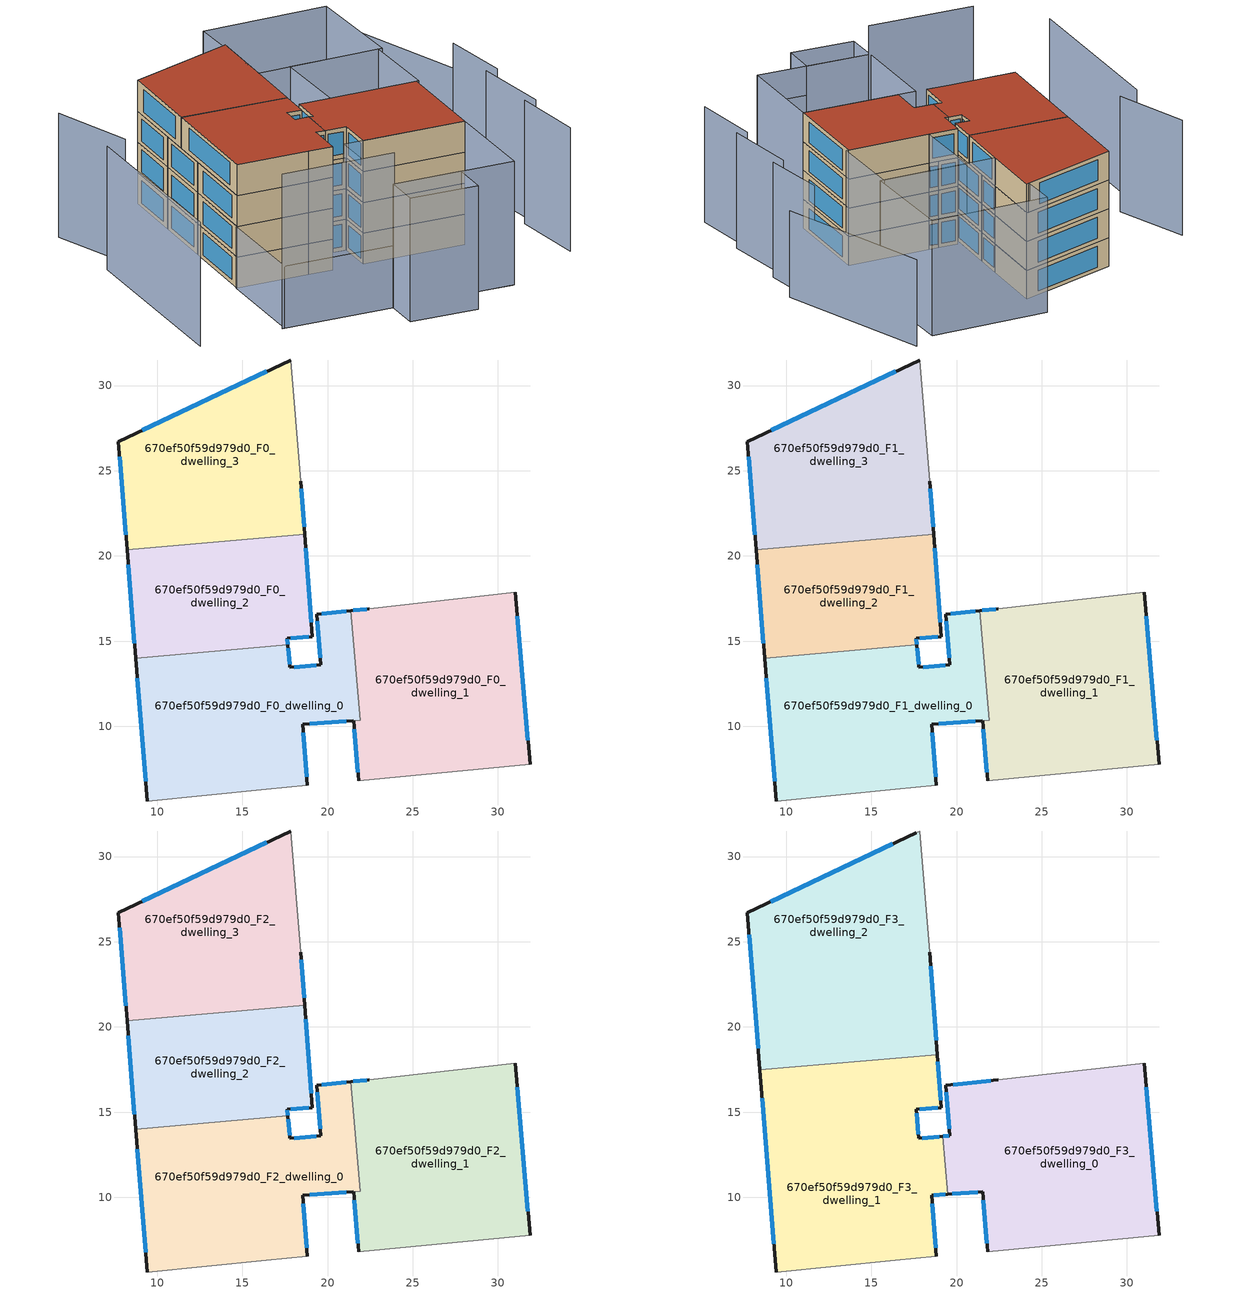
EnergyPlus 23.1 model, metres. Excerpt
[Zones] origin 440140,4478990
670ef50f59d979d0_F0_dwelling_0
 floor ground (EU_floor_Construction): 21.37,16.79 21.93,10.36 18.55,10.11 18.82,6.55 16.41,6.32 9.41,5.62 8.74,14 17.68,14.78 17.78,13.46 19.59,13.62 19.38,16.58 z0
 wall outside (EU_wall_Construction): 18.82,6.55 18.55,10.11 21.52,10.33 / 8.74,14 9.41,5.62 / 21.37,16.79 19.38,16.58 19.59,13.62 17.78,13.46 17.68,14.78 z0:3
 wall adiabatic (EU_wall_Construction): 9.41,5.62 16.41,6.32 18.82,6.55 z0:3
 wall to 670ef50f59d979d0_F0_dwelling_2 (EU_wall_Construction): 17.68,14.78 8.74,14 z0:3
 wall to 670ef50f59d979d0_F0_dwelling_1 (EU_wall_Construction): 21.52,10.33 21.93,10.36 21.37,16.79 z0:3
 window (EU_Window_Construction): 18.96,10.14 21.11,10.3 / 18.79,7.04 18.59,9.62 / 8.84,12.84 9.32,6.79 / 17.77,13.64 17.69,14.6 / 19.34,13.6 18.04,13.48 / 19.41,16.17 19.56,14.03 / 21.09,16.76 19.65,16.61 z0.42:2.58
670ef50f59d979d0_F0_dwelling_1
 floor ground (EU_floor_Construction): 31.01,17.87 31.88,7.79 21.82,6.82 21.53,10.33 21.93,10.36 21.37,16.79 22.44,16.9 z0
 wall outside (EU_wall_Construction): 22.44,16.9 21.37,16.79 / 31.88,7.79 31.01,17.87 / 21.53,10.33 21.82,6.82 z0:3
 wall adiabatic (EU_wall_Construction): 31.01,17.87 22.44,16.9 / 21.82,6.82 31.88,7.79 z0:3
 window (EU_Window_Construction): 22.29,16.88 21.52,16.8 / 31.76,9.18 31.13,16.47 / 21.57,9.85 21.78,7.31 z0.42:2.58
670ef50f59d979d0_F0_dwelling_2
 floor ground (EU_floor_Construction): 18.66,21.28 19.11,15.27 17.65,15.17 17.68,14.78 8.74,14 8.24,20.37 z0
 wall outside (EU_wall_Construction): 8.24,20.37 8.74,14 / 17.68,14.78 17.65,15.17 19.11,15.27 18.66,21.28 z0:3
 wall to 670ef50f59d979d0_F0_dwelling_3 (EU_wall_Construction): 18.66,21.28 8.24,20.37 z0:3
 window (EU_Window_Construction): 8.31,19.49 8.67,14.89 / 19.05,16.1 18.72,20.44 / 17.85,15.18 18.91,15.26 / 17.67,14.83 17.65,15.12 z0.42:2.58
670ef50f59d979d0_F0_dwelling_3
 floor ground (EU_floor_Construction): 17.85,31.5 18.42,24.39 18.66,21.28 8.24,20.37 7.73,26.71 z0
 wall outside (EU_wall_Construction): 17.85,31.5 7.73,26.71 8.24,20.37 / 18.66,21.28 18.42,24.39 z0:3
 wall adiabatic (EU_wall_Construction): 18.42,24.39 17.85,31.5 z0:3
 window (EU_Window_Construction): 7.8,25.83 8.17,21.25 / 16.45,30.83 9.14,27.37 / 18.63,21.71 18.46,23.96 z0.42:2.58
670ef50f59d979d0_F1_dwelling_0
 floor to 670ef50f59d979d0_F0_dwelling_0 (EU_floor_Construction): 21.37,16.79 21.93,10.36 18.55,10.11 18.82,6.55 16.4,6.32 9.41,5.62 8.74,14 17.68,14.78 17.78,13.46 19.59,13.62 19.38,16.58 z3
 wall outside (EU_wall_Construction): 18.82,6.55 18.55,10.11 21.52,10.33 / 8.74,14 9.41,5.62 / 21.37,16.79 19.38,16.58 19.59,13.62 17.78,13.46 17.68,14.78 z3:6
 wall adiabatic (EU_wall_Construction): 9.41,5.62 16.41,6.32 18.82,6.55 z3:6
 wall to 670ef50f59d979d0_F1_dwelling_2 (EU_wall_Construction): 17.68,14.78 8.74,14 z3:6
 wall to 670ef50f59d979d0_F1_dwelling_1 (EU_wall_Construction): 21.52,10.33 21.93,10.36 21.37,16.79 z3:6
 window (EU_Window_Construction): 18.96,10.14 21.11,10.3 / 18.79,7.04 18.59,9.62 / 8.84,12.84 9.32,6.79 / 17.77,13.64 17.69,14.6 / 19.34,13.6 18.04,13.48 / 19.41,16.17 19.56,14.03 / 21.09,16.76 19.65,16.61 z3.42:5.58
670ef50f59d979d0_F1_dwelling_1
 floor to 670ef50f59d979d0_F0_dwelling_1 (EU_floor_Construction): 31,17.87 31.88,7.79 21.82,6.82 21.52,10.33 21.93,10.36 21.37,16.79 22.44,16.9 z3
 wall outside (EU_wall_Construction): 22.44,16.9 21.37,16.79 / 31.88,7.79 31.01,17.87 / 21.53,10.33 21.82,6.82 z3:6
 wall adiabatic (EU_wall_Construction): 31.01,17.87 22.44,16.9 / 21.82,6.82 31.88,7.79 z3:6
 window (EU_Window_Construction): 22.29,16.88 21.52,16.8 / 31.76,9.18 31.13,16.47 / 21.57,9.85 21.78,7.31 z3.42:5.58
670ef50f59d979d0_F1_dwelling_2
 floor to 670ef50f59d979d0_F0_dwelling_2 (EU_floor_Construction): 18.66,21.28 19.11,15.27 17.65,15.17 17.68,14.78 8.74,14 8.24,20.37 z3
 wall outside (EU_wall_Construction): 8.24,20.37 8.74,14 / 17.68,14.78 17.65,15.17 19.11,15.27 18.66,21.28 z3:6
 wall to 670ef50f59d979d0_F1_dwelling_3 (EU_wall_Construction): 18.66,21.28 8.24,20.37 z3:6
 window (EU_Window_Construction): 8.31,19.49 8.67,14.89 / 19.05,16.1 18.72,20.44 / 17.85,15.18 18.91,15.26 / 17.67,14.83 17.65,15.12 z3.42:5.58
670ef50f59d979d0_F1_dwelling_3
 floor to 670ef50f59d979d0_F0_dwelling_3 (EU_floor_Construction): 17.85,31.5 18.42,24.39 18.66,21.28 8.24,20.37 7.73,26.71 z3
 wall outside (EU_wall_Construction): 17.85,31.5 7.73,26.71 8.24,20.37 / 18.66,21.28 18.42,24.39 z3:6
 wall adiabatic (EU_wall_Construction): 18.42,24.39 17.85,31.5 z3:6
 window (EU_Window_Construction): 7.8,25.83 8.17,21.25 / 16.45,30.83 9.14,27.37 / 18.63,21.71 18.46,23.96 z3.42:5.58
670ef50f59d979d0_F2_dwelling_0
 floor to 670ef50f59d979d0_F1_dwelling_0 (EU_floor_Construction): 21.37,16.79 21.93,10.36 18.55,10.11 18.82,6.55 16.4,6.32 9.41,5.62 8.74,14 17.68,14.78 17.78,13.46 19.59,13.62 19.38,16.58 z6
 wall outside (EU_wall_Construction): 18.82,6.55 18.55,10.11 21.52,10.33 / 8.74,14 9.41,5.62 / 21.37,16.79 19.38,16.58 19.59,13.62 17.78,13.46 17.68,14.78 z6:9
 wall adiabatic (EU_wall_Construction): 9.41,5.62 16.41,6.32 18.82,6.55 z6:9
 wall to 670ef50f59d979d0_F2_dwelling_2 (EU_wall_Construction): 17.68,14.78 8.74,14 z6:9
 wall to 670ef50f59d979d0_F2_dwelling_1 (EU_wall_Construction): 21.52,10.33 21.93,10.36 21.37,16.79 z6:9
 window (EU_Window_Construction): 18.96,10.14 21.11,10.3 / 18.79,7.04 18.59,9.62 / 8.84,12.84 9.32,6.79 / 17.77,13.64 17.69,14.6 / 19.34,13.6 18.04,13.48 / 19.41,16.17 19.56,14.03 / 21.09,16.76 19.65,16.61 z6.42:8.58
670ef50f59d979d0_F2_dwelling_1
 floor to 670ef50f59d979d0_F1_dwelling_1 (EU_floor_Construction): 31,17.87 31.88,7.79 21.82,6.82 21.52,10.33 21.93,10.36 21.37,16.79 22.44,16.9 z6
 wall outside (EU_wall_Construction): 22.44,16.9 21.37,16.79 / 31.88,7.79 31.01,17.87 / 21.53,10.33 21.82,6.82 z6:9
 wall adiabatic (EU_wall_Construction): 31.01,17.87 22.44,16.9 / 21.82,6.82 31.88,7.79 z6:9
 window (EU_Window_Construction): 22.29,16.88 21.52,16.8 / 31.76,9.18 31.13,16.47 / 21.57,9.85 21.78,7.31 z6.42:8.58
670ef50f59d979d0_F2_dwelling_2
 floor to 670ef50f59d979d0_F1_dwelling_2 (EU_floor_Construction): 18.66,21.28 19.11,15.27 17.65,15.17 17.68,14.78 8.74,14 8.24,20.37 z6
 wall outside (EU_wall_Construction): 8.24,20.37 8.74,14 / 17.68,14.78 17.65,15.17 19.11,15.27 18.66,21.28 z6:9
 wall to 670ef50f59d979d0_F2_dwelling_3 (EU_wall_Construction): 18.66,21.28 8.24,20.37 z6:9
 window (EU_Window_Construction): 8.31,19.49 8.67,14.89 / 19.05,16.1 18.72,20.44 / 17.85,15.18 18.91,15.26 / 17.67,14.83 17.65,15.12 z6.42:8.58
670ef50f59d979d0_F2_dwelling_3
 floor to 670ef50f59d979d0_F1_dwelling_3 (EU_floor_Construction): 17.85,31.5 18.42,24.39 18.66,21.28 8.24,20.37 7.73,26.71 z6
 wall outside (EU_wall_Construction): 17.85,31.5 7.73,26.71 8.24,20.37 / 18.66,21.28 18.42,24.39 z6:9
 wall adiabatic (EU_wall_Construction): 18.42,24.39 17.85,31.5 z6:9
 window (EU_Window_Construction): 7.8,25.83 8.17,21.25 / 16.45,30.83 9.14,27.37 / 18.63,21.71 18.46,23.96 z6.42:8.58
670ef50f59d979d0_F3_dwelling_0
 floor to 670ef50f59d979d0_F2_dwelling_0 (EU_floor_Construction): 21.37,16.78 21.93,10.36 19.47,10.18 19.18,13.59 19.59,13.62 19.38,16.58 z9
 floor to 670ef50f59d979d0_F2_dwelling_1 (EU_floor_Construction): 31,17.87 31.88,7.79 21.82,6.82 21.52,10.33 21.93,10.36 21.37,16.78 22.44,16.9 z9
 wall outside (EU_wall_Construction): 31.88,7.79 31.01,17.87 / 19.47,10.18 21.53,10.33 21.82,6.82 / 22.44,16.9 19.38,16.58 19.59,13.62 19.18,13.59 z9:12
 wall adiabatic (EU_wall_Construction): 31.01,17.87 22.44,16.9 / 21.82,6.82 31.88,7.79 z9:12
 wall to 670ef50f59d979d0_F3_dwelling_1 (EU_wall_Construction): 19.18,13.59 19.47,10.18 z9:12
 window (EU_Window_Construction): 31.76,9.18 31.13,16.47 / 21.57,9.85 21.78,7.31 / 19.76,10.2 21.24,10.31 / 19.54,13.62 19.24,13.59 / 19.41,16.17 19.56,14.03 / 22.02,16.85 19.8,16.62 z9.42:11.58
 roof outside (EU_roof_Construction): 31.88,7.79 31.01,17.87 22.44,16.9 19.38,16.58 19.59,13.62 19.18,13.59 19.47,10.18 21.53,10.33 21.82,6.82 z12
670ef50f59d979d0_F3_dwelling_1
 floor to 670ef50f59d979d0_F2_dwelling_0 (EU_floor_Construction): 19.18,13.59 19.47,10.18 18.55,10.11 18.82,6.55 16.4,6.32 9.41,5.62 8.75,14 17.68,14.78 17.78,13.46 z9
 floor to 670ef50f59d979d0_F2_dwelling_2 (EU_floor_Construction): 18.88,18.38 19.11,15.27 17.65,15.17 17.68,14.78 8.75,14 8.47,17.48 z9
 wall outside (EU_wall_Construction): 18.82,6.55 18.55,10.11 19.47,10.18 / 8.47,17.48 9.41,5.62 / 19.18,13.59 17.78,13.46 17.65,15.17 19.11,15.27 18.88,18.38 z9:12
 wall adiabatic (EU_wall_Construction): 9.41,5.62 16.41,6.32 18.82,6.55 z9:12
 wall to 670ef50f59d979d0_F3_dwelling_2 (EU_wall_Construction): 18.88,18.38 8.47,17.48 z9:12
 window (EU_Window_Construction): 18.68,10.12 19.35,10.17 / 18.79,7.04 18.59,9.62 / 8.6,15.83 9.28,7.27 / 19.08,15.7 18.91,17.95 / 17.85,15.18 18.91,15.26 / 17.77,13.7 17.67,14.93 / 18.98,13.57 17.98,13.48 z9.42:11.58
 roof outside (EU_roof_Construction): 18.82,6.55 18.55,10.11 19.47,10.18 19.18,13.59 17.78,13.46 17.65,15.17 19.11,15.27 18.88,18.38 8.47,17.48 9.41,5.62 16.41,6.32 z12
670ef50f59d979d0_F3_dwelling_2
 floor to 670ef50f59d979d0_F2_dwelling_2 (EU_floor_Construction): 18.66,21.28 18.88,18.38 8.47,17.48 8.24,20.37 z9
 floor to 670ef50f59d979d0_F2_dwelling_3 (EU_floor_Construction): 17.85,31.5 18.42,24.39 18.66,21.28 8.24,20.37 7.73,26.71 z9
 wall outside (EU_wall_Construction): 18.88,18.38 18.42,24.39 / 17.63,31.39 7.73,26.71 8.47,17.48 z9:12
 wall adiabatic (EU_wall_Construction): 18.42,24.39 17.85,31.5 17.63,31.39 z9:12
 window (EU_Window_Construction): 18.81,19.22 18.49,23.56 / 7.84,25.42 8.37,18.76 / 16.25,30.74 9.11,27.36 z9.42:11.58
 roof outside (EU_roof_Construction): 18.88,18.38 18.42,24.39 17.85,31.5 17.63,31.39 7.73,26.71 8.47,17.48 z12
shading: 27.61,-2.7 32.72,-2.27 / 38.93,23.07 31.68,38.45 z0:9; -0.03,13.59 1.75,-5.49 / -1.49,22.1 2.06,14.57 / 40.19,3.11 38.55,10.4 / 39.52,10.12 37.7,17.89 / 38.76,18 37.1,24.78 / 20.92,-3.31 27.61,-2.7 / 27.61,-2.7 27.93,-6.29 / 27.93,-6.29 21.24,-6.89 / 21.24,-6.89 20.92,-3.31 / 20.9,-3.4 19.94,6.65 / 19.94,6.65 31.88,7.79 / 31.88,7.79 32.84,-2.27 / 32.84,-2.27 20.9,-3.4 / 31.27,17.9 22.44,16.9 / 22.44,16.9 21.54,24.84 / 21.54,24.84 30.37,25.85 / 30.37,25.85 31.27,17.9 / 30.73,25.89 18.42,24.39 / 18.42,24.39 17.11,35.14 / 17.11,35.14 29.42,36.64 / 29.42,36.64 30.73,25.89 z0:12; 10,-4.33 21.06,-3.28 z0:15; 20.92,-3.31 10.22,-4.31 / 10.22,-4.31 9.29,5.65 / 9.29,5.65 19.98,6.66 / 19.98,6.66 20.92,-3.31 z0:6
[Building]
EU S2 Campaign: North Axis=0; Terrain=City; Solar Distribution=FullExterior
[Site:Location]
Madrid: Latitude=40.5; Longitude=-3.5; Time Zone=1; Elevation=609
[SizingPeriod:WeatherFileDays]
AnnualSizingPeriod: Begin Month=1; Begin Day of Month=1; End Month=12; End Day of Month=31; Day of Week for Start Day=Monday; Use Weather File Daylight Saving Period=No; Use Weather File Rain and Snow Indicators=No
[MATERIAL]
EU_InternalMass_Material: Roughness=MediumRough; Thickness=0.1; Conductivity=1; Density=1800; Specific Heat=900; Thermal Absorptance=0.9; Solar Absorptance=0.7; Visible Absorptance=0.7
[MATERIAL:NOMASS] Roughness=MediumRough; Thermal Absorptance=0.9; Solar Absorptance=0.7; Visible Absorptance=0.7
Name | Thermal Resistance
EU_wall_NoMass | 1.60022
EU_roof_NoMass | 1.57597
EU_floor_NoMass | 0.470652
[WINDOWMATERIAL:SIMPLEGLAZINGSYSTEM]
EU_Window_SimpleGlazing: UFactor=3.28802; Solar Heat Gain Coefficient=0.85; Visible Transmittance=0.85
[CONSTRUCTION]
EU_wall_Construction: EU_wall_NoMass
EU_roof_Construction: EU_roof_NoMass
EU_floor_Construction: EU_floor_NoMass
EU_InternalMass_Construction: EU_InternalMass_Material
EU_Window_Construction: EU_Window_SimpleGlazing
[ZONE] Type=1; Multiplier=1; Ceiling Height=autocalculate; Floor Area=autocalculate; Part of Total Floor Area=Yes
Name | Volume
670ef50f59d979d0_F0_dwelling_0; 670ef50f59d979d0_F1_dwelling_0; 670ef50f59d979d0_F2_dwelling_0 | 287.693
670ef50f59d979d0_F3_dwelling_0 | 339.683
670ef50f59d979d0_F0_dwelling_1 | 296.305
670ef50f59d979d0_F1_dwelling_1; 670ef50f59d979d0_F2_dwelling_1 | 296.306
670ef50f59d979d0_F3_dwelling_1 | 351.859
670ef50f59d979d0_F0_dwelling_2 | 198.544
670ef50f59d979d0_F1_dwelling_2; 670ef50f59d979d0_F2_dwelling_2 | 198.545
670ef50f59d979d0_F3_dwelling_2 | 351.846
670ef50f59d979d0_F0_dwelling_3; 670ef50f59d979d0_F1_dwelling_3; 670ef50f59d979d0_F2_dwelling_3 | 260.859
[INTERNALMASS] Construction=EU_InternalMass_Construction
Name | Zone or ZoneList | Surface Area
670ef50f59d979d0_F0_dwelling_0_EU_InternalMass | 670ef50f59d979d0_F0_dwelling_0 | 95.9002
670ef50f59d979d0_F0_dwelling_1_EU_InternalMass | 670ef50f59d979d0_F0_dwelling_1 | 98.771
670ef50f59d979d0_F0_dwelling_2_EU_InternalMass | 670ef50f59d979d0_F0_dwelling_2 | 66.1814
670ef50f59d979d0_F0_dwelling_3_EU_InternalMass | 670ef50f59d979d0_F0_dwelling_3 | 86.9531
670ef50f59d979d0_F1_dwelling_0_EU_InternalMass | 670ef50f59d979d0_F1_dwelling_0 | 95.9002
670ef50f59d979d0_F1_dwelling_1_EU_InternalMass | 670ef50f59d979d0_F1_dwelling_1 | 98.771
670ef50f59d979d0_F1_dwelling_2_EU_InternalMass | 670ef50f59d979d0_F1_dwelling_2 | 66.1814
670ef50f59d979d0_F1_dwelling_3_EU_InternalMass | 670ef50f59d979d0_F1_dwelling_3 | 86.9531
670ef50f59d979d0_F2_dwelling_0_EU_InternalMass | 670ef50f59d979d0_F2_dwelling_0 | 95.9002
670ef50f59d979d0_F2_dwelling_1_EU_InternalMass | 670ef50f59d979d0_F2_dwelling_1 | 98.771
670ef50f59d979d0_F2_dwelling_2_EU_InternalMass | 670ef50f59d979d0_F2_dwelling_2 | 66.1814
670ef50f59d979d0_F2_dwelling_3_EU_InternalMass | 670ef50f59d979d0_F2_dwelling_3 | 86.9531
670ef50f59d979d0_F3_dwelling_0_EU_InternalMass | 670ef50f59d979d0_F3_dwelling_0 | 113.228
670ef50f59d979d0_F3_dwelling_1_EU_InternalMass | 670ef50f59d979d0_F3_dwelling_1 | 117.288
670ef50f59d979d0_F3_dwelling_2_EU_InternalMass | 670ef50f59d979d0_F3_dwelling_2 | 117.284
[OTHEREQUIPMENT] Fuel Type=Electricity; Design Level Calculation Method=Watts/Area; Power per Zone Floor Area=1; Fraction Latent=0; Fraction Radiant=0; Fraction Lost=0; Carbon Dioxide Generation Rate=0; EndUse Subcategory=EU_Step8_InternalGains
Name | Zone or ZoneList or Space or SpaceList | Schedule
EU_Step8_InternalGain_670ef50f59d979d0_F0_dwelling_0_f000 | 670ef50f59d979d0_F0_dwelling_0 | EU_Step8_GainSchedule_670ef50f59d979d0_F0_dwelling_0_f000
EU_Step8_InternalGain_670ef50f59d979d0_F0_dwelling_1_f000 | 670ef50f59d979d0_F0_dwelling_1 | EU_Step8_GainSchedule_670ef50f59d979d0_F0_dwelling_1_f000
EU_Step8_InternalGain_670ef50f59d979d0_F0_dwelling_2_f000 | 670ef50f59d979d0_F0_dwelling_2 | EU_Step8_GainSchedule_670ef50f59d979d0_F0_dwelling_2_f000
EU_Step8_InternalGain_670ef50f59d979d0_F0_dwelling_3_f000 | 670ef50f59d979d0_F0_dwelling_3 | EU_Step8_GainSchedule_670ef50f59d979d0_F0_dwelling_3_f000
EU_Step8_InternalGain_670ef50f59d979d0_F1_dwelling_0_f000 | 670ef50f59d979d0_F1_dwelling_0 | EU_Step8_GainSchedule_670ef50f59d979d0_F1_dwelling_0_f000
EU_Step8_InternalGain_670ef50f59d979d0_F1_dwelling_1_f000 | 670ef50f59d979d0_F1_dwelling_1 | EU_Step8_GainSchedule_670ef50f59d979d0_F1_dwelling_1_f000
EU_Step8_InternalGain_670ef50f59d979d0_F1_dwelling_2_f000 | 670ef50f59d979d0_F1_dwelling_2 | EU_Step8_GainSchedule_670ef50f59d979d0_F1_dwelling_2_f000
EU_Step8_InternalGain_670ef50f59d979d0_F1_dwelling_3_f000 | 670ef50f59d979d0_F1_dwelling_3 | EU_Step8_GainSchedule_670ef50f59d979d0_F1_dwelling_3_f000
EU_Step8_InternalGain_670ef50f59d979d0_F2_dwelling_0_f000 | 670ef50f59d979d0_F2_dwelling_0 | EU_Step8_GainSchedule_670ef50f59d979d0_F2_dwelling_0_f000
EU_Step8_InternalGain_670ef50f59d979d0_F2_dwelling_1_f000 | 670ef50f59d979d0_F2_dwelling_1 | EU_Step8_GainSchedule_670ef50f59d979d0_F2_dwelling_1_f000
EU_Step8_InternalGain_670ef50f59d979d0_F2_dwelling_2_f000 | 670ef50f59d979d0_F2_dwelling_2 | EU_Step8_GainSchedule_670ef50f59d979d0_F2_dwelling_2_f000
EU_Step8_InternalGain_670ef50f59d979d0_F2_dwelling_3_f000 | 670ef50f59d979d0_F2_dwelling_3 | EU_Step8_GainSchedule_670ef50f59d979d0_F2_dwelling_3_f000
EU_Step8_InternalGain_670ef50f59d979d0_F3_dwelling_0_f000 | 670ef50f59d979d0_F3_dwelling_0 | EU_Step8_GainSchedule_670ef50f59d979d0_F3_dwelling_0_f000
EU_Step8_InternalGain_670ef50f59d979d0_F3_dwelling_1_f000 | 670ef50f59d979d0_F3_dwelling_1 | EU_Step8_GainSchedule_670ef50f59d979d0_F3_dwelling_1_f000
EU_Step8_InternalGain_670ef50f59d979d0_F3_dwelling_2_f000 | 670ef50f59d979d0_F3_dwelling_2 | EU_Step8_GainSchedule_670ef50f59d979d0_F3_dwelling_2_f000
[ZONEVENTILATION:DESIGNFLOWRATE] Schedule=EU_AlwaysOn; Design Flow Rate Calculation Method=AirChanges/Hour; Air Changes per Hour=0.480704; Ventilation Type=Natural; Fan Pressure Rise=0; Fan Total Efficiency=1; Constant Term Coefficient=1; Temperature Term Coefficient=0; Velocity Term Coefficient=0; Velocity Squared Term Coefficient=0; Minimum Indoor Temperature=-100; Maximum Indoor Temperature=100; Delta Temperature=-100; Minimum Outdoor Temperature=-100; Maximum Outdoor Temperature=100; Maximum Wind Speed=40
Name | Zone or ZoneList or Space or SpaceList
EU_ConstantAir_670ef50f59d979d0_F0_dwelling_0 | 670ef50f59d979d0_F0_dwelling_0
EU_ConstantAir_670ef50f59d979d0_F0_dwelling_1 | 670ef50f59d979d0_F0_dwelling_1
EU_ConstantAir_670ef50f59d979d0_F0_dwelling_2 | 670ef50f59d979d0_F0_dwelling_2
EU_ConstantAir_670ef50f59d979d0_F0_dwelling_3 | 670ef50f59d979d0_F0_dwelling_3
EU_ConstantAir_670ef50f59d979d0_F1_dwelling_0 | 670ef50f59d979d0_F1_dwelling_0
EU_ConstantAir_670ef50f59d979d0_F1_dwelling_1 | 670ef50f59d979d0_F1_dwelling_1
EU_ConstantAir_670ef50f59d979d0_F1_dwelling_2 | 670ef50f59d979d0_F1_dwelling_2
EU_ConstantAir_670ef50f59d979d0_F1_dwelling_3 | 670ef50f59d979d0_F1_dwelling_3
EU_ConstantAir_670ef50f59d979d0_F2_dwelling_0 | 670ef50f59d979d0_F2_dwelling_0
EU_ConstantAir_670ef50f59d979d0_F2_dwelling_1 | 670ef50f59d979d0_F2_dwelling_1
EU_ConstantAir_670ef50f59d979d0_F2_dwelling_2 | 670ef50f59d979d0_F2_dwelling_2
EU_ConstantAir_670ef50f59d979d0_F2_dwelling_3 | 670ef50f59d979d0_F2_dwelling_3
EU_ConstantAir_670ef50f59d979d0_F3_dwelling_0 | 670ef50f59d979d0_F3_dwelling_0
EU_ConstantAir_670ef50f59d979d0_F3_dwelling_1 | 670ef50f59d979d0_F3_dwelling_1
EU_ConstantAir_670ef50f59d979d0_F3_dwelling_2 | 670ef50f59d979d0_F3_dwelling_2
[HVACTEMPLATE:THERMOSTAT] Constant Heating Setpoint=20; Constant Cooling Setpoint=50
EU_HeatOnly_670ef50f59d979d0_F0_dwelling_0; EU_HeatOnly_670ef50f59d979d0_F0_dwelling_1; EU_HeatOnly_670ef50f59d979d0_F0_dwelling_2; EU_HeatOnly_670ef50f59d979d0_F0_dwelling_3; EU_HeatOnly_670ef50f59d979d0_F1_dwelling_0; EU_HeatOnly_670ef50f59d979d0_F1_dwelling_1; EU_HeatOnly_670ef50f59d979d0_F1_dwelling_2; EU_HeatOnly_670ef50f59d979d0_F1_dwelling_3; EU_HeatOnly_670ef50f59d979d0_F2_dwelling_0; EU_HeatOnly_670ef50f59d979d0_F2_dwelling_1; EU_HeatOnly_670ef50f59d979d0_F2_dwelling_2; EU_HeatOnly_670ef50f59d979d0_F2_dwelling_3; EU_HeatOnly_670ef50f59d979d0_F3_dwelling_0; EU_HeatOnly_670ef50f59d979d0_F3_dwelling_1; EU_HeatOnly_670ef50f59d979d0_F3_dwelling_2
[HVACTEMPLATE:ZONE:IDEALLOADSAIRSYSTEM] System Availability Schedule=EU_AlwaysOn; Maximum Heating Supply Air Temperature=50; Minimum Cooling Supply Air Temperature=13; Maximum Heating Supply Air Humidity Ratio=0.0156; Minimum Cooling Supply Air Humidity Ratio=0.0077; Heating Limit=NoLimit; Cooling Limit=NoLimit; Heating Availability Schedule=EU_AlwaysOn; Cooling Availability Schedule=EU_CoolingOff; Dehumidification Control Type=ConstantSensibleHeatRatio; Cooling Sensible Heat Ratio=0.7; Dehumidification Setpoint=60; Humidification Control Type=None; Humidification Setpoint=30; Outdoor Air Method=None; Outdoor Air Flow Rate per Person=0.00944; Outdoor Air Flow Rate per Zone Floor Area=0; Outdoor Air Flow Rate per Zone=0; Demand Controlled Ventilation Type=None; Outdoor Air Economizer Type=NoEconomizer; Heat Recovery Type=None; Sensible Heat Recovery Effectiveness=0.7; Latent Heat Recovery Effectiveness=0.65
Name | Template Thermostat
670ef50f59d979d0_F0_dwelling_0 | EU_HeatOnly_670ef50f59d979d0_F0_dwelling_0
670ef50f59d979d0_F0_dwelling_1 | EU_HeatOnly_670ef50f59d979d0_F0_dwelling_1
670ef50f59d979d0_F0_dwelling_2 | EU_HeatOnly_670ef50f59d979d0_F0_dwelling_2
670ef50f59d979d0_F0_dwelling_3 | EU_HeatOnly_670ef50f59d979d0_F0_dwelling_3
670ef50f59d979d0_F1_dwelling_0 | EU_HeatOnly_670ef50f59d979d0_F1_dwelling_0
670ef50f59d979d0_F1_dwelling_1 | EU_HeatOnly_670ef50f59d979d0_F1_dwelling_1
670ef50f59d979d0_F1_dwelling_2 | EU_HeatOnly_670ef50f59d979d0_F1_dwelling_2
670ef50f59d979d0_F1_dwelling_3 | EU_HeatOnly_670ef50f59d979d0_F1_dwelling_3
670ef50f59d979d0_F2_dwelling_0 | EU_HeatOnly_670ef50f59d979d0_F2_dwelling_0
670ef50f59d979d0_F2_dwelling_1 | EU_HeatOnly_670ef50f59d979d0_F2_dwelling_1
670ef50f59d979d0_F2_dwelling_2 | EU_HeatOnly_670ef50f59d979d0_F2_dwelling_2
670ef50f59d979d0_F2_dwelling_3 | EU_HeatOnly_670ef50f59d979d0_F2_dwelling_3
670ef50f59d979d0_F3_dwelling_0 | EU_HeatOnly_670ef50f59d979d0_F3_dwelling_0
670ef50f59d979d0_F3_dwelling_1 | EU_HeatOnly_670ef50f59d979d0_F3_dwelling_1
670ef50f59d979d0_F3_dwelling_2 | EU_HeatOnly_670ef50f59d979d0_F3_dwelling_2
[SIZING:ZONE] Zone Cooling Design Supply Air Temperature Input Method=SupplyAirTemperature; Zone Cooling Design Supply Air Temperature=13; Zone Heating Design Supply Air Temperature Input Method=SupplyAirTemperature; Zone Heating Design Supply Air Temperature=50; Zone Cooling Design Supply Air Humidity Ratio=0.008; Zone Heating Design Supply Air Humidity Ratio=0.008; Cooling Design Air Flow Method=DesignDay; Cooling Design Air Flow Rate=0; Cooling Minimum Air Flow per Zone Floor Area=0.000762; Cooling Minimum Air Flow=0; Cooling Minimum Air Flow Fraction=0.2; Heating Design Air Flow Method=DesignDay; Heating Design Air Flow Rate=0; Heating Maximum Air Flow per Zone Floor Area=0.002032; Heating Maximum Air Flow=0.141576; Heating Maximum Air Flow Fraction=0.3; Account for Dedicated Outdoor Air System=No; Dedicated Outdoor Air System Control Strategy=NeutralSupplyAir; Dedicated Outdoor Air Low Setpoint Temperature for Design=autosize; Dedicated Outdoor Air High Setpoint Temperature for Design=autosize; Zone Load Sizing Method=Sensible Load Only No Latent Load; Zone Latent Cooling Design Supply Air Humidity Ratio Input Method=HumidityRatioDifference; Zone Cooling Design Supply Air Humidity Ratio Difference=0.005; Zone Latent Heating Design Supply Air Humidity Ratio Input Method=HumidityRatioDifference; Zone Humidification Design Supply Air Humidity Ratio Difference=0.005
670ef50f59d979d0_F0_dwelling_0; 670ef50f59d979d0_F0_dwelling_1; 670ef50f59d979d0_F0_dwelling_2; 670ef50f59d979d0_F0_dwelling_3; 670ef50f59d979d0_F1_dwelling_0; 670ef50f59d979d0_F1_dwelling_1; 670ef50f59d979d0_F1_dwelling_2; 670ef50f59d979d0_F1_dwelling_3; 670ef50f59d979d0_F2_dwelling_0; 670ef50f59d979d0_F2_dwelling_1; 670ef50f59d979d0_F2_dwelling_2; 670ef50f59d979d0_F2_dwelling_3; 670ef50f59d979d0_F3_dwelling_0; 670ef50f59d979d0_F3_dwelling_1; 670ef50f59d979d0_F3_dwelling_2
[SCHEDULE:CONSTANT]
Name | Hourly Value
EU_AlwaysOn | 1
EU_CoolingOff | 0
[SCHEDULE:FILE] Column Number=1; Rows to Skip at Top=0; Number of Hours of Data=8760; Column Separator=Comma; Interpolate to Timestep=No; Minutes per Item=60; Adjust Schedule for Daylight Savings=Yes
Name | File
EU_Step8_GainSchedule_670ef50f59d979d0_F0_dwelling_0_f000 | ../../schedules/670ef50f59d979d0/670ef50f59d979d0_F0_dwelling_0_f000_gain.csv
EU_Step8_GainSchedule_670ef50f59d979d0_F0_dwelling_1_f000 | ../../schedules/670ef50f59d979d0/670ef50f59d979d0_F0_dwelling_1_f000_gain.csv
EU_Step8_GainSchedule_670ef50f59d979d0_F0_dwelling_2_f000 | ../../schedules/670ef50f59d979d0/670ef50f59d979d0_F0_dwelling_2_f000_gain.csv
EU_Step8_GainSchedule_670ef50f59d979d0_F0_dwelling_3_f000 | ../../schedules/670ef50f59d979d0/670ef50f59d979d0_F0_dwelling_3_f000_gain.csv
EU_Step8_GainSchedule_670ef50f59d979d0_F1_dwelling_0_f000 | ../../schedules/670ef50f59d979d0/670ef50f59d979d0_F1_dwelling_0_f000_gain.csv
EU_Step8_GainSchedule_670ef50f59d979d0_F1_dwelling_1_f000 | ../../schedules/670ef50f59d979d0/670ef50f59d979d0_F1_dwelling_1_f000_gain.csv
EU_Step8_GainSchedule_670ef50f59d979d0_F1_dwelling_2_f000 | ../../schedules/670ef50f59d979d0/670ef50f59d979d0_F1_dwelling_2_f000_gain.csv
EU_Step8_GainSchedule_670ef50f59d979d0_F1_dwelling_3_f000 | ../../schedules/670ef50f59d979d0/670ef50f59d979d0_F1_dwelling_3_f000_gain.csv
EU_Step8_GainSchedule_670ef50f59d979d0_F2_dwelling_0_f000 | ../../schedules/670ef50f59d979d0/670ef50f59d979d0_F2_dwelling_0_f000_gain.csv
EU_Step8_GainSchedule_670ef50f59d979d0_F2_dwelling_1_f000 | ../../schedules/670ef50f59d979d0/670ef50f59d979d0_F2_dwelling_1_f000_gain.csv
EU_Step8_GainSchedule_670ef50f59d979d0_F2_dwelling_2_f000 | ../../schedules/670ef50f59d979d0/670ef50f59d979d0_F2_dwelling_2_f000_gain.csv
EU_Step8_GainSchedule_670ef50f59d979d0_F2_dwelling_3_f000 | ../../schedules/670ef50f59d979d0/670ef50f59d979d0_F2_dwelling_3_f000_gain.csv
EU_Step8_GainSchedule_670ef50f59d979d0_F3_dwelling_0_f000 | ../../schedules/670ef50f59d979d0/670ef50f59d979d0_F3_dwelling_0_f000_gain.csv
EU_Step8_GainSchedule_670ef50f59d979d0_F3_dwelling_1_f000 | ../../schedules/670ef50f59d979d0/670ef50f59d979d0_F3_dwelling_1_f000_gain.csv
EU_Step8_GainSchedule_670ef50f59d979d0_F3_dwelling_2_f000 | ../../schedules/670ef50f59d979d0/670ef50f59d979d0_F3_dwelling_2_f000_gain.csv
